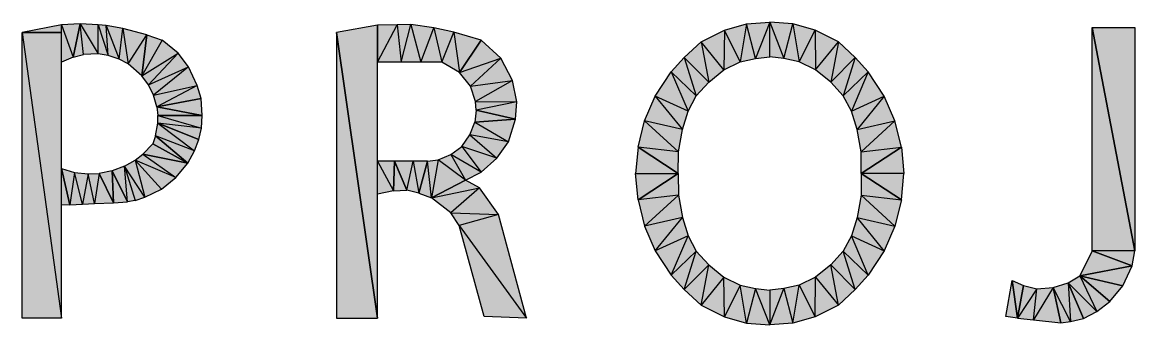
# Model space of a CAD drawing. Extents: x 0 to 119, y 0 to 84.
# Drawn here: x 112.363 to 113.406, y 10.733 to 11.017 of the extents above; entities that cross this region are included whole.
import ezdxf

# ---------------------------------------------------------------- set-up
doc = ezdxf.new("R2010")
doc.units = 0
doc.header["$MEASUREMENT"] = 0
doc.layers.add('35', color=255, linetype='CONTINUOUS')

msp = doc.modelspace()

# ---------------------------------------------------------------- linework, layer by layer
at = {"layer": '35', "color": 255, "linetype": 'Continuous'}
msp.add_line((113.285457, 10.740984), (113.29135, 10.774867), dxfattribs=at)
for points in [[(112.400094, 11.007624), (112.400094, 11.014564), (112.363265, 11.007624), (112.400094, 11.007624)], [(112.400094, 11.014564), (112.411117, 10.984457), (112.417433, 11.015539), (112.400094, 11.014564)], [(112.400094, 11.014564), (112.411117, 10.984457), (112.400094, 10.979635), (112.400094, 11.014564)], [(112.417433, 11.015539), (112.411117, 10.984457), (112.420744, 10.986872), (112.417433, 11.015539)], [(112.417433, 11.015539), (112.434562, 10.987343), (112.420744, 10.986872), (112.417433, 11.015539)], [(112.434562, 10.987343), (112.434562, 11.014788), (112.417433, 11.015539), (112.434562, 10.987343)], [(112.434562, 11.014788), (112.443797, 10.985889), (112.434562, 10.987343), (112.434562, 11.014788)], [(112.443797, 10.985889), (112.442093, 11.014006), (112.434562, 11.014788), (112.443797, 10.985889)], [(112.442093, 11.014006), (112.454245, 10.982406), (112.443797, 10.985889), (112.442093, 11.014006)], [(112.454245, 10.982406), (112.457666, 11.011298), (112.442093, 11.014006), (112.454245, 10.982406)], [(112.657895, 11.007624), (112.696197, 10.739511), (112.696197, 11.014447), (112.657895, 11.007624)], [(112.696197, 10.979635), (112.714738, 11.01464), (112.696197, 11.014447), (112.696197, 10.979635)], [(112.714738, 11.01464), (112.718392, 10.979635), (112.696197, 10.979635), (112.714738, 11.01464)], [(112.718392, 10.979635), (112.727527, 11.014843), (112.714738, 11.01464), (112.718392, 10.979635)], [(112.727527, 11.014843), (112.736917, 10.979635), (112.718392, 10.979635), (112.727527, 11.014843)], [(112.736917, 10.979635), (112.7491, 11.011845), (112.727527, 11.014843), (112.736917, 10.979635)], [(113.036306, 10.979964), (113.021558, 11.009831), (113.042213, 11.015528), (113.036306, 10.979964)], [(113.042213, 11.015528), (113.036306, 10.979964), (113.0508, 10.982959), (113.042213, 11.015528)], [(113.0508, 10.982959), (113.042213, 11.015528), (113.064035, 11.017117), (113.0508, 10.982959)], [(113.064035, 10.984723), (113.064035, 11.017117), (113.0508, 10.982959), (113.064035, 10.984723)], [(113.064035, 10.984723), (113.064035, 11.017117), (113.07727, 10.982959), (113.064035, 10.984723)], [(113.07727, 10.982959), (113.085857, 11.015528), (113.064035, 11.017117), (113.07727, 10.982959)], [(113.085857, 11.015528), (113.091764, 10.979964), (113.07727, 10.982959), (113.085857, 11.015528)], [(113.091764, 10.979964), (113.106512, 11.009831), (113.085857, 11.015528), (113.091764, 10.979964)], [(112.363265, 11.007624), (112.400094, 10.739511), (112.400094, 11.007624), (112.363265, 11.007624)], [(112.363265, 11.007624), (112.400094, 10.739511), (112.363265, 10.739511), (112.363265, 11.007624)], [(112.457666, 11.011298), (112.462424, 10.978141), (112.454245, 10.982406), (112.457666, 11.011298)], [(112.462424, 10.978141), (112.480219, 11.005412), (112.457666, 11.011298), (112.462424, 10.978141)], [(112.480219, 11.005412), (112.475275, 10.966833), (112.462424, 10.978141), (112.480219, 11.005412)], [(112.480219, 11.005412), (112.494376, 11.000259), (112.475275, 10.966833), (112.480219, 11.005412)], [(112.696197, 10.739511), (112.657895, 11.007624), (112.657895, 10.739511), (112.696197, 10.739511)], [(112.7491, 11.011845), (112.756596, 10.979635), (112.736917, 10.979635), (112.7491, 11.011845)], [(112.756596, 10.979635), (112.767994, 11.007953), (112.7491, 11.011845), (112.756596, 10.979635)], [(112.767994, 11.007953), (112.77313, 10.970036), (112.756596, 10.979635), (112.767994, 11.007953)], [(112.77313, 10.970036), (112.793425, 11.000259), (112.767994, 11.007953), (112.77313, 10.970036)], [(113.021165, 10.972596), (112.999666, 10.998786), (113.021558, 11.009831), (113.021165, 10.972596)], [(113.021558, 11.009831), (113.021165, 10.972596), (113.036306, 10.979964), (113.021558, 11.009831)], [(113.106512, 11.009831), (113.106905, 10.972596), (113.091764, 10.979964), (113.106512, 11.009831)], [(113.106905, 10.972596), (113.128404, 10.998786), (113.106512, 11.009831), (113.106905, 10.972596)], [(113.36648, 11.012044), (113.406255, 10.802857), (113.36648, 10.802857), (113.36648, 11.012044)], [(113.36648, 11.012044), (113.406255, 11.012044), (113.406255, 10.802857), (113.36648, 11.012044)], [(112.475275, 10.966833), (112.509386, 10.988172), (112.494376, 11.000259), (112.475275, 10.966833)], [(112.77313, 10.970036), (112.81198, 10.983449), (112.793425, 11.000259), (112.77313, 10.970036)], [(113.006827, 10.960991), (112.983797, 10.984173), (112.999666, 10.998786), (113.006827, 10.960991)], [(112.999666, 10.998786), (113.006827, 10.960991), (113.021165, 10.972596), (112.999666, 10.998786)], [(113.128404, 10.998786), (113.121243, 10.960991), (113.106905, 10.972596), (113.128404, 10.998786)], [(113.121243, 10.960991), (113.144273, 10.984173), (113.128404, 10.998786), (113.121243, 10.960991)], [(112.509386, 10.988172), (112.481498, 10.958562), (112.475275, 10.966833), (112.509386, 10.988172)], [(112.481498, 10.958562), (112.519217, 10.975189), (112.509386, 10.988172), (112.481498, 10.958562)], [(112.81198, 10.983449), (112.783381, 10.957277), (112.77313, 10.970036), (112.81198, 10.983449)], [(112.783381, 10.957277), (112.822798, 10.962418), (112.81198, 10.983449), (112.783381, 10.957277)], [(112.995056, 10.948213), (112.97164, 10.970449), (112.983797, 10.984173), (112.995056, 10.948213)], [(112.983797, 10.984173), (112.995056, 10.948213), (113.006827, 10.960991), (112.983797, 10.984173)], [(113.144273, 10.984173), (113.133014, 10.948213), (113.121243, 10.960991), (113.144273, 10.984173)], [(113.133014, 10.948213), (113.15643, 10.970449), (113.144273, 10.984173), (113.133014, 10.948213)], [(112.519217, 10.975189), (112.486353, 10.948788), (112.481498, 10.958562), (112.519217, 10.975189)], [(112.486353, 10.948788), (112.527347, 10.957858), (112.519217, 10.975189), (112.486353, 10.948788)], [(112.822798, 10.962418), (112.788261, 10.942629), (112.783381, 10.957277), (112.822798, 10.962418)], [(112.788261, 10.942629), (112.826831, 10.942377), (112.822798, 10.962418), (112.788261, 10.942629)], [(112.987484, 10.93369), (112.956726, 10.947676), (112.97164, 10.970449), (112.987484, 10.93369)], [(112.97164, 10.970449), (112.987484, 10.93369), (112.995056, 10.948213), (112.97164, 10.970449)], [(113.15643, 10.970449), (113.140586, 10.93369), (113.133014, 10.948213), (113.15643, 10.970449)], [(113.140586, 10.93369), (113.171344, 10.947676), (113.15643, 10.970449), (113.140586, 10.93369)], [(112.527347, 10.957858), (112.489481, 10.937848), (112.486353, 10.948788), (112.527347, 10.957858)], [(112.489481, 10.937848), (112.531116, 10.945505), (112.527347, 10.957858), (112.489481, 10.937848)], [(112.489481, 10.937848), (112.532086, 10.929699), (112.531116, 10.945505), (112.489481, 10.937848)], [(112.826831, 10.942377), (112.788972, 10.934511), (112.788261, 10.942629), (112.826831, 10.942377)], [(112.788972, 10.934511), (112.825795, 10.926234), (112.826831, 10.942377), (112.788972, 10.934511)], [(112.982149, 10.916399), (112.946719, 10.924562), (112.956726, 10.947676), (112.982149, 10.916399)], [(112.956726, 10.947676), (112.982149, 10.916399), (112.987484, 10.93369), (112.956726, 10.947676)], [(113.171344, 10.947676), (113.145921, 10.916399), (113.140586, 10.93369), (113.171344, 10.947676)], [(113.145921, 10.916399), (113.181351, 10.924562), (113.171344, 10.947676), (113.145921, 10.916399)], [(112.489481, 10.937848), (112.490427, 10.929699), (112.532086, 10.929699), (112.489481, 10.937848)], [(112.788972, 10.934511), (112.787586, 10.923401), (112.825795, 10.926234), (112.788972, 10.934511)], [(112.5247, 10.896361), (112.488221, 10.910586), (112.490286, 10.922517), (112.5247, 10.896361)], [(112.531245, 10.917706), (112.490286, 10.922517), (112.490427, 10.929699), (112.531245, 10.917706)], [(112.490286, 10.922517), (112.528755, 10.907211), (112.531245, 10.917706), (112.490286, 10.922517)], [(112.490286, 10.922517), (112.5247, 10.896361), (112.528755, 10.907211), (112.490286, 10.922517)], [(112.490427, 10.929699), (112.531245, 10.917706), (112.532086, 10.929699), (112.490427, 10.929699)], [(112.819024, 10.904901), (112.782901, 10.911396), (112.787586, 10.923401), (112.819024, 10.904901)], [(112.787586, 10.923401), (112.819024, 10.904901), (112.825795, 10.926234), (112.787586, 10.923401)], [(112.978371, 10.895702), (112.940595, 10.899857), (112.946719, 10.924562), (112.978371, 10.895702)], [(112.946719, 10.924562), (112.978371, 10.895702), (112.982149, 10.916399), (112.946719, 10.924562)], [(113.181351, 10.924562), (113.149699, 10.895702), (113.145921, 10.916399), (113.181351, 10.924562)], [(113.149699, 10.895702), (113.187475, 10.899857), (113.181351, 10.924562), (113.149699, 10.895702)], [(112.485537, 10.903031), (112.518439, 10.884906), (112.488221, 10.910586), (112.485537, 10.903031)], [(112.488221, 10.910586), (112.518439, 10.884906), (112.5247, 10.896361), (112.488221, 10.910586)], [(112.808071, 10.889485), (112.77535, 10.900716), (112.782901, 10.911396), (112.808071, 10.889485)], [(112.782901, 10.911396), (112.808071, 10.889485), (112.819024, 10.904901), (112.782901, 10.911396)], [(112.485537, 10.903031), (112.476385, 10.893515), (112.518439, 10.884906), (112.485537, 10.903031)], [(112.793513, 10.876591), (112.76509, 10.892951), (112.77535, 10.900716), (112.793513, 10.876591)], [(112.77535, 10.900716), (112.793513, 10.876591), (112.808071, 10.889485), (112.77535, 10.900716)], [(112.938351, 10.875252), (112.978158, 10.875252), (112.940595, 10.899857), (112.938351, 10.875252)], [(112.940595, 10.899857), (112.978158, 10.875252), (112.978371, 10.895702), (112.940595, 10.899857)], [(113.187475, 10.899857), (113.149913, 10.875252), (113.149699, 10.895702), (113.187475, 10.899857)], [(113.189719, 10.875252), (113.149913, 10.875252), (113.187475, 10.899857), (113.189719, 10.875252)], [(112.476385, 10.893515), (112.507386, 10.871493), (112.469149, 10.887815), (112.476385, 10.893515)], [(112.476385, 10.893515), (112.507386, 10.871493), (112.518439, 10.884906), (112.476385, 10.893515)], [(112.778694, 10.869148), (112.753319, 10.888071), (112.76509, 10.892951), (112.778694, 10.869148)], [(112.76509, 10.892951), (112.778694, 10.869148), (112.793513, 10.876591), (112.76509, 10.892951)], [(112.407907, 10.84595), (112.400094, 10.87992), (112.412348, 10.876318), (112.407907, 10.84595)], [(112.400094, 10.87992), (112.407907, 10.84595), (112.400094, 10.845578), (112.400094, 10.87992)], [(112.459221, 10.882176), (112.44767, 10.877643), (112.461966, 10.848524), (112.459221, 10.882176)], [(112.478287, 10.853095), (112.459221, 10.882176), (112.469149, 10.887815), (112.478287, 10.853095)], [(112.459221, 10.882176), (112.469107, 10.849944), (112.478287, 10.853095), (112.459221, 10.882176)], [(112.461966, 10.848524), (112.459221, 10.882176), (112.469107, 10.849944), (112.461966, 10.848524)], [(112.469149, 10.887815), (112.493913, 10.86067), (112.507386, 10.871493), (112.469149, 10.887815)], [(112.469149, 10.887815), (112.478287, 10.853095), (112.493913, 10.86067), (112.469149, 10.887815)], [(112.696197, 10.886826), (112.711166, 10.858923), (112.696197, 10.85589), (112.696197, 10.886826)], [(112.711166, 10.858923), (112.712181, 10.886826), (112.696197, 10.886826), (112.711166, 10.858923)], [(112.712181, 10.886826), (112.711166, 10.858923), (112.723752, 10.859532), (112.712181, 10.886826)], [(112.723752, 10.859532), (112.729842, 10.886826), (112.712181, 10.886826), (112.723752, 10.859532)], [(112.729842, 10.886826), (112.73512, 10.856893), (112.723752, 10.859532), (112.729842, 10.886826)], [(112.73512, 10.856893), (112.743338, 10.886826), (112.729842, 10.886826), (112.73512, 10.856893)], [(112.743338, 10.886826), (112.73512, 10.856893), (112.746891, 10.852527), (112.743338, 10.886826)], [(112.753319, 10.888071), (112.746891, 10.852527), (112.743338, 10.886826), (112.753319, 10.888071)], [(112.753319, 10.888071), (112.746891, 10.852527), (112.778694, 10.869148), (112.753319, 10.888071)], [(112.412348, 10.876318), (112.407907, 10.84595), (112.419638, 10.846509), (112.412348, 10.876318)], [(112.419638, 10.846509), (112.412348, 10.876318), (112.425197, 10.874993), (112.419638, 10.846509)], [(112.425197, 10.874993), (112.419638, 10.846509), (112.43103, 10.847051), (112.425197, 10.874993)], [(112.43103, 10.847051), (112.425197, 10.874993), (112.435517, 10.875306), (112.43103, 10.847051)], [(112.435517, 10.875306), (112.43103, 10.847051), (112.448803, 10.847897), (112.435517, 10.875306)], [(112.44767, 10.877643), (112.435517, 10.875306), (112.448803, 10.847897), (112.44767, 10.877643)], [(112.44767, 10.877643), (112.448803, 10.847897), (112.461966, 10.848524), (112.44767, 10.877643)], [(112.746891, 10.852527), (112.791952, 10.861783), (112.778694, 10.869148), (112.746891, 10.852527)], [(112.938351, 10.875252), (112.978158, 10.875252), (112.940595, 10.850648), (112.938351, 10.875252)], [(112.940595, 10.850648), (112.978158, 10.875252), (112.978371, 10.854803), (112.940595, 10.850648)], [(113.187475, 10.850648), (113.149913, 10.875252), (113.149699, 10.854803), (113.187475, 10.850648)], [(113.189719, 10.875252), (113.149913, 10.875252), (113.187475, 10.850648), (113.189719, 10.875252)], [(112.791952, 10.861783), (112.76521, 10.838402), (112.746891, 10.852527), (112.791952, 10.861783)], [(112.76521, 10.838402), (112.80963, 10.836739), (112.791952, 10.861783), (112.76521, 10.838402)], [(112.978371, 10.854803), (112.940595, 10.850648), (112.946719, 10.825943), (112.978371, 10.854803)], [(112.946719, 10.825943), (112.978371, 10.854803), (112.982149, 10.834106), (112.946719, 10.825943)], [(113.181351, 10.825943), (113.149699, 10.854803), (113.145921, 10.834106), (113.181351, 10.825943)], [(113.149699, 10.854803), (113.187475, 10.850648), (113.181351, 10.825943), (113.149699, 10.854803)], [(112.80963, 10.836739), (112.772801, 10.826427), (112.76521, 10.838402), (112.80963, 10.836739)], [(112.836146, 10.739511), (112.80963, 10.836739), (112.772801, 10.826427), (112.836146, 10.739511)], [(112.772801, 10.826427), (112.836146, 10.739511), (112.796371, 10.740984), (112.772801, 10.826427)], [(112.982149, 10.834106), (112.946719, 10.825943), (112.956726, 10.802829), (112.982149, 10.834106)], [(112.956726, 10.802829), (112.982149, 10.834106), (112.987484, 10.816815), (112.956726, 10.802829)], [(113.171344, 10.802829), (113.145921, 10.834106), (113.140586, 10.816815), (113.171344, 10.802829)], [(113.145921, 10.834106), (113.181351, 10.825943), (113.171344, 10.802829), (113.145921, 10.834106)], [(112.987484, 10.816815), (112.956726, 10.802829), (112.97164, 10.780056), (112.987484, 10.816815)], [(112.97164, 10.780056), (112.987484, 10.816815), (112.995056, 10.802292), (112.97164, 10.780056)], [(113.15643, 10.780056), (113.140586, 10.816815), (113.133014, 10.802292), (113.15643, 10.780056)], [(113.140586, 10.816815), (113.171344, 10.802829), (113.15643, 10.780056), (113.140586, 10.816815)], [(112.995056, 10.802292), (112.97164, 10.780056), (112.983797, 10.766332), (112.995056, 10.802292)], [(112.983797, 10.766332), (112.995056, 10.802292), (113.006827, 10.789514), (112.983797, 10.766332)], [(113.144273, 10.766332), (113.133014, 10.802292), (113.121243, 10.789514), (113.144273, 10.766332)], [(113.133014, 10.802292), (113.15643, 10.780056), (113.144273, 10.766332), (113.133014, 10.802292)], [(113.36648, 10.802857), (113.354695, 10.779286), (113.403763, 10.788803), (113.36648, 10.802857)], [(113.36648, 10.802857), (113.403763, 10.788803), (113.406255, 10.802857), (113.36648, 10.802857)], [(113.006827, 10.789514), (112.983797, 10.766332), (112.999666, 10.751719), (113.006827, 10.789514)], [(112.999666, 10.751719), (113.006827, 10.789514), (113.021165, 10.777909), (112.999666, 10.751719)], [(113.128404, 10.751719), (113.121243, 10.789514), (113.106905, 10.777909), (113.128404, 10.751719)], [(113.121243, 10.789514), (113.144273, 10.766332), (113.128404, 10.751719), (113.121243, 10.789514)], [(113.354695, 10.779286), (113.394956, 10.769769), (113.403763, 10.788803), (113.354695, 10.779286)], [(113.021165, 10.777909), (112.999666, 10.751719), (113.021558, 10.740674), (113.021165, 10.777909)], [(113.021558, 10.740674), (113.021165, 10.777909), (113.036306, 10.770541), (113.021558, 10.740674)], [(113.106512, 10.740674), (113.106905, 10.777909), (113.091764, 10.770541), (113.106512, 10.740674)], [(113.106905, 10.777909), (113.128404, 10.751719), (113.106512, 10.740674), (113.106905, 10.777909)], [(113.29135, 10.774867), (113.296479, 10.739725), (113.285457, 10.740984), (113.29135, 10.774867)], [(113.29135, 10.774867), (113.30182, 10.770266), (113.296479, 10.739725), (113.29135, 10.774867)], [(113.370716, 10.745725), (113.343692, 10.772623), (113.354695, 10.779286), (113.370716, 10.745725)], [(113.354695, 10.779286), (113.382817, 10.755052), (113.394956, 10.769769), (113.354695, 10.779286)], [(113.354695, 10.779286), (113.370716, 10.745725), (113.382817, 10.755052), (113.354695, 10.779286)], [(113.036306, 10.770541), (113.021558, 10.740674), (113.042213, 10.734977), (113.036306, 10.770541)], [(113.042213, 10.734977), (113.036306, 10.770541), (113.0508, 10.767546), (113.042213, 10.734977)], [(113.0508, 10.767546), (113.042213, 10.734977), (113.064035, 10.733388), (113.0508, 10.767546)], [(113.064035, 10.765782), (113.064035, 10.733388), (113.0508, 10.767546), (113.064035, 10.765782)], [(113.064035, 10.765782), (113.064035, 10.733388), (113.07727, 10.767546), (113.064035, 10.765782)], [(113.07727, 10.767546), (113.085857, 10.734977), (113.064035, 10.733388), (113.07727, 10.767546)], [(113.085857, 10.734977), (113.091764, 10.770541), (113.07727, 10.767546), (113.085857, 10.734977)], [(113.091764, 10.770541), (113.106512, 10.740674), (113.085857, 10.734977), (113.091764, 10.770541)], [(113.296479, 10.739725), (113.30182, 10.770266), (113.314576, 10.767216), (113.296479, 10.739725)], [(113.314576, 10.767216), (113.296479, 10.739725), (113.311237, 10.738038), (113.314576, 10.767216)], [(113.329827, 10.768186), (113.311237, 10.738038), (113.337017, 10.735092), (113.329827, 10.768186)], [(113.311237, 10.738038), (113.314576, 10.767216), (113.329827, 10.768186), (113.311237, 10.738038)], [(113.34591, 10.736435), (113.329827, 10.768186), (113.343692, 10.772623), (113.34591, 10.736435)], [(113.329827, 10.768186), (113.337017, 10.735092), (113.34591, 10.736435), (113.329827, 10.768186)], [(113.343692, 10.772623), (113.358112, 10.739208), (113.370716, 10.745725), (113.343692, 10.772623)], [(113.343692, 10.772623), (113.34591, 10.736435), (113.358112, 10.739208), (113.343692, 10.772623)]]:
    msp.add_lwpolyline(points, dxfattribs=at)
for points in [[(112.400094, 11.007624), (112.400094, 11.014564), (112.363265, 11.007624)], [(112.400094, 11.014564), (112.411117, 10.984457), (112.417433, 11.015539)], [(112.400094, 11.014564), (112.417433, 11.015539), (112.400094, 11.014564)], [(112.400094, 11.014564), (112.411117, 10.984457), (112.400094, 10.979635)], [(112.400094, 11.014564), (112.400094, 10.979635), (112.400094, 11.014564)], [(112.417433, 11.015539), (112.411117, 10.984457), (112.420744, 10.986872)], [(112.417433, 11.015539), (112.434562, 10.987343), (112.420744, 10.986872)], [(112.417433, 11.015539), (112.420744, 10.986872), (112.417433, 11.015539)], [(112.434562, 10.987343), (112.434562, 11.014788), (112.417433, 11.015539)], [(112.434562, 10.987343), (112.417433, 11.015539), (112.434562, 10.987343)], [(112.417433, 11.015539), (112.420744, 10.986872), (112.417433, 11.015539)], [(112.434562, 11.014788), (112.443797, 10.985889), (112.434562, 10.987343)], [(112.434562, 11.014788), (112.434562, 10.987343), (112.434562, 11.014788)], [(112.443797, 10.985889), (112.442093, 11.014006), (112.434562, 11.014788)], [(112.443797, 10.985889), (112.434562, 11.014788), (112.443797, 10.985889)], [(112.442093, 11.014006), (112.454245, 10.982406), (112.443797, 10.985889)], [(112.442093, 11.014006), (112.443797, 10.985889), (112.442093, 11.014006)], [(112.454245, 10.982406), (112.457666, 11.011298), (112.442093, 11.014006)], [(112.454245, 10.982406), (112.442093, 11.014006), (112.454245, 10.982406)], [(112.657895, 11.007624), (112.696197, 10.739511), (112.696197, 11.014447)], [(112.657895, 11.007624), (112.696197, 11.014447), (112.657895, 11.007624)], [(112.696197, 10.979635), (112.714738, 11.01464), (112.696197, 11.014447)], [(112.714738, 11.01464), (112.718392, 10.979635), (112.696197, 10.979635)], [(112.714738, 11.01464), (112.696197, 10.979635), (112.714738, 11.01464)], [(112.696197, 10.979635), (112.696197, 11.014447), (112.696197, 10.979635)], [(112.718392, 10.979635), (112.727527, 11.014843), (112.714738, 11.01464)], [(112.718392, 10.979635), (112.714738, 11.01464), (112.718392, 10.979635)], [(112.727527, 11.014843), (112.736917, 10.979635), (112.718392, 10.979635)], [(112.727527, 11.014843), (112.718392, 10.979635), (112.727527, 11.014843)], [(112.736917, 10.979635), (112.7491, 11.011845), (112.727527, 11.014843)], [(112.736917, 10.979635), (112.727527, 11.014843), (112.736917, 10.979635)], [(113.036306, 10.979964), (113.021558, 11.009831), (113.042213, 11.015528)], [(113.042213, 11.015528), (113.036306, 10.979964), (113.0508, 10.982959)], [(113.036306, 10.979964), (113.042213, 11.015528), (113.036306, 10.979964)], [(113.0508, 10.982959), (113.042213, 11.015528), (113.064035, 11.017117)], [(113.042213, 11.015528), (113.0508, 10.982959), (113.042213, 11.015528)], [(113.064035, 10.984723), (113.064035, 11.017117), (113.0508, 10.982959)], [(113.0508, 10.982959), (113.064035, 11.017117), (113.0508, 10.982959)], [(113.064035, 10.984723), (113.064035, 11.017117), (113.07727, 10.982959)], [(113.07727, 10.982959), (113.085857, 11.015528), (113.064035, 11.017117)], [(113.07727, 10.982959), (113.064035, 11.017117), (113.07727, 10.982959)], [(113.085857, 11.015528), (113.091764, 10.979964), (113.07727, 10.982959)], [(113.085857, 11.015528), (113.07727, 10.982959), (113.085857, 11.015528)], [(113.091764, 10.979964), (113.106512, 11.009831), (113.085857, 11.015528)], [(113.091764, 10.979964), (113.085857, 11.015528), (113.091764, 10.979964)], [(112.400094, 11.007624), (112.363265, 11.007624), (112.400094, 11.007624)], [(112.363265, 11.007624), (112.400094, 10.739511), (112.400094, 11.007624)], [(112.363265, 11.007624), (112.400094, 11.007624), (112.363265, 11.007624)], [(112.363265, 11.007624), (112.400094, 10.739511), (112.363265, 10.739511)], [(112.363265, 11.007624), (112.363265, 10.739511), (112.363265, 11.007624)], [(112.457666, 11.011298), (112.462424, 10.978141), (112.454245, 10.982406)], [(112.457666, 11.011298), (112.454245, 10.982406), (112.457666, 11.011298)], [(112.462424, 10.978141), (112.480219, 11.005412), (112.457666, 11.011298)], [(112.462424, 10.978141), (112.457666, 11.011298), (112.462424, 10.978141)], [(112.480219, 11.005412), (112.475275, 10.966833), (112.462424, 10.978141)], [(112.480219, 11.005412), (112.462424, 10.978141), (112.480219, 11.005412)], [(112.480219, 11.005412), (112.494376, 11.000259), (112.475275, 10.966833)], [(112.480219, 11.005412), (112.475275, 10.966833), (112.480219, 11.005412)], [(112.696197, 10.739511), (112.657895, 11.007624), (112.657895, 10.739511)], [(112.7491, 11.011845), (112.756596, 10.979635), (112.736917, 10.979635)], [(112.7491, 11.011845), (112.736917, 10.979635), (112.7491, 11.011845)], [(112.756596, 10.979635), (112.767994, 11.007953), (112.7491, 11.011845)], [(112.756596, 10.979635), (112.7491, 11.011845), (112.756596, 10.979635)], [(112.767994, 11.007953), (112.77313, 10.970036), (112.756596, 10.979635)], [(112.767994, 11.007953), (112.756596, 10.979635), (112.767994, 11.007953)], [(112.77313, 10.970036), (112.793425, 11.000259), (112.767994, 11.007953)], [(112.77313, 10.970036), (112.767994, 11.007953), (112.77313, 10.970036)], [(113.021165, 10.972596), (112.999666, 10.998786), (113.021558, 11.009831)], [(113.021558, 11.009831), (113.021165, 10.972596), (113.036306, 10.979964)], [(113.021165, 10.972596), (113.021558, 11.009831), (113.021165, 10.972596)], [(113.021558, 11.009831), (113.036306, 10.979964), (113.021558, 11.009831)], [(113.106512, 11.009831), (113.106905, 10.972596), (113.091764, 10.979964)], [(113.106512, 11.009831), (113.091764, 10.979964), (113.106512, 11.009831)], [(113.106905, 10.972596), (113.128404, 10.998786), (113.106512, 11.009831)], [(113.106905, 10.972596), (113.106512, 11.009831), (113.106905, 10.972596)], [(113.36648, 11.012044), (113.406255, 10.802857), (113.36648, 10.802857)], [(113.36648, 11.012044), (113.36648, 10.802857), (113.36648, 11.012044)], [(113.36648, 11.012044), (113.406255, 11.012044), (113.406255, 10.802857)], [(113.36648, 11.012044), (113.406255, 10.802857), (113.36648, 11.012044)], [(112.475275, 10.966833), (112.509386, 10.988172), (112.494376, 11.000259)], [(112.475275, 10.966833), (112.494376, 11.000259), (112.475275, 10.966833)], [(112.77313, 10.970036), (112.81198, 10.983449), (112.793425, 11.000259)], [(112.77313, 10.970036), (112.793425, 11.000259), (112.77313, 10.970036)], [(113.006827, 10.960991), (112.983797, 10.984173), (112.999666, 10.998786)], [(112.999666, 10.998786), (113.006827, 10.960991), (113.021165, 10.972596)], [(112.999666, 10.998786), (113.021165, 10.972596), (112.999666, 10.998786)], [(113.006827, 10.960991), (112.999666, 10.998786), (113.006827, 10.960991)], [(113.128404, 10.998786), (113.121243, 10.960991), (113.106905, 10.972596)], [(113.128404, 10.998786), (113.106905, 10.972596), (113.128404, 10.998786)], [(113.121243, 10.960991), (113.144273, 10.984173), (113.128404, 10.998786)], [(113.121243, 10.960991), (113.128404, 10.998786), (113.121243, 10.960991)], [(112.509386, 10.988172), (112.481498, 10.958562), (112.475275, 10.966833)], [(112.509386, 10.988172), (112.475275, 10.966833), (112.509386, 10.988172)], [(112.481498, 10.958562), (112.519217, 10.975189), (112.509386, 10.988172)], [(112.481498, 10.958562), (112.509386, 10.988172), (112.481498, 10.958562)], [(112.81198, 10.983449), (112.783381, 10.957277), (112.77313, 10.970036)], [(112.81198, 10.983449), (112.77313, 10.970036), (112.81198, 10.983449)], [(112.783381, 10.957277), (112.822798, 10.962418), (112.81198, 10.983449)], [(112.783381, 10.957277), (112.81198, 10.983449), (112.783381, 10.957277)], [(112.995056, 10.948213), (112.97164, 10.970449), (112.983797, 10.984173)], [(112.983797, 10.984173), (112.995056, 10.948213), (113.006827, 10.960991)], [(112.983797, 10.984173), (113.006827, 10.960991), (112.983797, 10.984173)], [(112.995056, 10.948213), (112.983797, 10.984173), (112.995056, 10.948213)], [(113.064035, 10.984723), (113.0508, 10.982959), (113.064035, 10.984723)], [(113.064035, 10.984723), (113.07727, 10.982959), (113.064035, 10.984723)], [(113.144273, 10.984173), (113.133014, 10.948213), (113.121243, 10.960991)], [(113.144273, 10.984173), (113.121243, 10.960991), (113.144273, 10.984173)], [(113.133014, 10.948213), (113.15643, 10.970449), (113.144273, 10.984173)], [(113.133014, 10.948213), (113.144273, 10.984173), (113.133014, 10.948213)], [(112.519217, 10.975189), (112.486353, 10.948788), (112.481498, 10.958562)], [(112.519217, 10.975189), (112.481498, 10.958562), (112.519217, 10.975189)], [(112.486353, 10.948788), (112.527347, 10.957858), (112.519217, 10.975189)], [(112.486353, 10.948788), (112.519217, 10.975189), (112.486353, 10.948788)], [(112.822798, 10.962418), (112.788261, 10.942629), (112.783381, 10.957277)], [(112.822798, 10.962418), (112.783381, 10.957277), (112.822798, 10.962418)], [(112.788261, 10.942629), (112.826831, 10.942377), (112.822798, 10.962418)], [(112.788261, 10.942629), (112.822798, 10.962418), (112.788261, 10.942629)], [(112.987484, 10.93369), (112.956726, 10.947676), (112.97164, 10.970449)], [(112.97164, 10.970449), (112.987484, 10.93369), (112.995056, 10.948213)], [(112.97164, 10.970449), (112.995056, 10.948213), (112.97164, 10.970449)], [(112.987484, 10.93369), (112.97164, 10.970449), (112.987484, 10.93369)], [(113.15643, 10.970449), (113.140586, 10.93369), (113.133014, 10.948213)], [(113.15643, 10.970449), (113.133014, 10.948213), (113.15643, 10.970449)], [(113.140586, 10.93369), (113.171344, 10.947676), (113.15643, 10.970449)], [(113.140586, 10.93369), (113.15643, 10.970449), (113.140586, 10.93369)], [(112.527347, 10.957858), (112.489481, 10.937848), (112.486353, 10.948788)], [(112.527347, 10.957858), (112.486353, 10.948788), (112.527347, 10.957858)], [(112.489481, 10.937848), (112.531116, 10.945505), (112.527347, 10.957858)], [(112.489481, 10.937848), (112.527347, 10.957858), (112.489481, 10.937848)], [(112.489481, 10.937848), (112.532086, 10.929699), (112.531116, 10.945505)], [(112.489481, 10.937848), (112.531116, 10.945505), (112.489481, 10.937848)], [(112.826831, 10.942377), (112.788972, 10.934511), (112.788261, 10.942629)], [(112.826831, 10.942377), (112.788261, 10.942629), (112.826831, 10.942377)], [(112.788972, 10.934511), (112.825795, 10.926234), (112.826831, 10.942377)], [(112.788972, 10.934511), (112.826831, 10.942377), (112.788972, 10.934511)], [(112.982149, 10.916399), (112.946719, 10.924562), (112.956726, 10.947676)], [(112.956726, 10.947676), (112.982149, 10.916399), (112.987484, 10.93369)], [(112.956726, 10.947676), (112.987484, 10.93369), (112.956726, 10.947676)], [(112.982149, 10.916399), (112.956726, 10.947676), (112.982149, 10.916399)], [(113.171344, 10.947676), (113.145921, 10.916399), (113.140586, 10.93369)], [(113.171344, 10.947676), (113.140586, 10.93369), (113.171344, 10.947676)], [(113.145921, 10.916399), (113.181351, 10.924562), (113.171344, 10.947676)], [(113.145921, 10.916399), (113.171344, 10.947676), (113.145921, 10.916399)], [(112.489481, 10.937848), (112.490427, 10.929699), (112.532086, 10.929699)], [(112.489481, 10.937848), (112.532086, 10.929699), (112.489481, 10.937848)], [(112.788972, 10.934511), (112.787586, 10.923401), (112.825795, 10.926234)], [(112.788972, 10.934511), (112.825795, 10.926234), (112.788972, 10.934511)], [(112.5247, 10.896361), (112.488221, 10.910586), (112.490286, 10.922517)], [(112.531245, 10.917706), (112.490286, 10.922517), (112.490427, 10.929699)], [(112.490286, 10.922517), (112.528755, 10.907211), (112.531245, 10.917706)], [(112.490286, 10.922517), (112.531245, 10.917706), (112.490286, 10.922517)], [(112.490286, 10.922517), (112.5247, 10.896361), (112.528755, 10.907211)], [(112.490286, 10.922517), (112.528755, 10.907211), (112.490286, 10.922517)], [(112.5247, 10.896361), (112.490286, 10.922517), (112.5247, 10.896361)], [(112.490427, 10.929699), (112.531245, 10.917706), (112.532086, 10.929699)], [(112.490427, 10.929699), (112.532086, 10.929699), (112.490427, 10.929699)], [(112.531245, 10.917706), (112.490427, 10.929699), (112.531245, 10.917706)], [(112.819024, 10.904901), (112.782901, 10.911396), (112.787586, 10.923401)], [(112.787586, 10.923401), (112.819024, 10.904901), (112.825795, 10.926234)], [(112.787586, 10.923401), (112.825795, 10.926234), (112.787586, 10.923401)], [(112.819024, 10.904901), (112.787586, 10.923401), (112.819024, 10.904901)], [(112.978371, 10.895702), (112.940595, 10.899857), (112.946719, 10.924562)], [(112.946719, 10.924562), (112.978371, 10.895702), (112.982149, 10.916399)], [(112.946719, 10.924562), (112.982149, 10.916399), (112.946719, 10.924562)], [(112.978371, 10.895702), (112.946719, 10.924562), (112.978371, 10.895702)], [(113.181351, 10.924562), (113.149699, 10.895702), (113.145921, 10.916399)], [(113.181351, 10.924562), (113.145921, 10.916399), (113.181351, 10.924562)], [(113.149699, 10.895702), (113.187475, 10.899857), (113.181351, 10.924562)], [(113.149699, 10.895702), (113.181351, 10.924562), (113.149699, 10.895702)], [(112.485537, 10.903031), (112.518439, 10.884906), (112.488221, 10.910586)], [(112.485537, 10.903031), (112.488221, 10.910586), (112.485537, 10.903031)], [(112.488221, 10.910586), (112.518439, 10.884906), (112.5247, 10.896361)], [(112.488221, 10.910586), (112.5247, 10.896361), (112.488221, 10.910586)], [(112.808071, 10.889485), (112.77535, 10.900716), (112.782901, 10.911396)], [(112.782901, 10.911396), (112.808071, 10.889485), (112.819024, 10.904901)], [(112.782901, 10.911396), (112.819024, 10.904901), (112.782901, 10.911396)], [(112.808071, 10.889485), (112.782901, 10.911396), (112.808071, 10.889485)], [(112.485537, 10.903031), (112.476385, 10.893515), (112.518439, 10.884906)], [(112.485537, 10.903031), (112.518439, 10.884906), (112.485537, 10.903031)], [(112.793513, 10.876591), (112.76509, 10.892951), (112.77535, 10.900716)], [(112.77535, 10.900716), (112.793513, 10.876591), (112.808071, 10.889485)], [(112.77535, 10.900716), (112.808071, 10.889485), (112.77535, 10.900716)], [(112.793513, 10.876591), (112.77535, 10.900716), (112.793513, 10.876591)], [(112.938351, 10.875252), (112.978158, 10.875252), (112.940595, 10.899857)], [(112.938351, 10.875252), (112.940595, 10.899857), (112.938351, 10.875252)], [(112.940595, 10.899857), (112.978158, 10.875252), (112.978371, 10.895702)], [(112.940595, 10.899857), (112.978371, 10.895702), (112.940595, 10.899857)], [(113.187475, 10.899857), (113.149913, 10.875252), (113.149699, 10.895702)], [(113.187475, 10.899857), (113.149699, 10.895702), (113.187475, 10.899857)], [(113.189719, 10.875252), (113.149913, 10.875252), (113.187475, 10.899857)], [(113.189719, 10.875252), (113.187475, 10.899857), (113.189719, 10.875252)], [(112.476385, 10.893515), (112.507386, 10.871493), (112.469149, 10.887815)], [(112.476385, 10.893515), (112.469149, 10.887815), (112.476385, 10.893515)], [(112.476385, 10.893515), (112.507386, 10.871493), (112.518439, 10.884906)], [(112.476385, 10.893515), (112.518439, 10.884906), (112.476385, 10.893515)], [(112.778694, 10.869148), (112.753319, 10.888071), (112.76509, 10.892951)], [(112.76509, 10.892951), (112.778694, 10.869148), (112.793513, 10.876591)], [(112.76509, 10.892951), (112.793513, 10.876591), (112.76509, 10.892951)], [(112.778694, 10.869148), (112.76509, 10.892951), (112.778694, 10.869148)], [(112.407907, 10.84595), (112.400094, 10.87992), (112.412348, 10.876318)], [(112.400094, 10.87992), (112.407907, 10.84595), (112.400094, 10.845578)], [(112.400094, 10.87992), (112.400094, 10.845578), (112.400094, 10.87992)], [(112.459221, 10.882176), (112.44767, 10.877643), (112.461966, 10.848524)], [(112.478287, 10.853095), (112.459221, 10.882176), (112.469149, 10.887815)], [(112.459221, 10.882176), (112.469107, 10.849944), (112.478287, 10.853095)], [(112.459221, 10.882176), (112.478287, 10.853095), (112.459221, 10.882176)], [(112.461966, 10.848524), (112.459221, 10.882176), (112.469107, 10.849944)], [(112.459221, 10.882176), (112.461966, 10.848524), (112.459221, 10.882176)], [(112.469149, 10.887815), (112.493913, 10.86067), (112.507386, 10.871493)], [(112.469149, 10.887815), (112.507386, 10.871493), (112.469149, 10.887815)], [(112.469149, 10.887815), (112.478287, 10.853095), (112.493913, 10.86067)], [(112.469149, 10.887815), (112.493913, 10.86067), (112.469149, 10.887815)], [(112.478287, 10.853095), (112.469149, 10.887815), (112.478287, 10.853095)], [(112.696197, 10.886826), (112.711166, 10.858923), (112.696197, 10.85589)], [(112.696197, 10.886826), (112.696197, 10.85589), (112.696197, 10.886826)], [(112.711166, 10.858923), (112.712181, 10.886826), (112.696197, 10.886826)], [(112.711166, 10.858923), (112.696197, 10.886826), (112.711166, 10.858923)], [(112.712181, 10.886826), (112.711166, 10.858923), (112.723752, 10.859532)], [(112.712181, 10.886826), (112.723752, 10.859532), (112.712181, 10.886826)], [(112.723752, 10.859532), (112.729842, 10.886826), (112.712181, 10.886826)], [(112.723752, 10.859532), (112.712181, 10.886826), (112.723752, 10.859532)], [(112.729842, 10.886826), (112.73512, 10.856893), (112.723752, 10.859532)], [(112.729842, 10.886826), (112.723752, 10.859532), (112.729842, 10.886826)], [(112.73512, 10.856893), (112.743338, 10.886826), (112.729842, 10.886826)], [(112.73512, 10.856893), (112.729842, 10.886826), (112.73512, 10.856893)], [(112.743338, 10.886826), (112.73512, 10.856893), (112.746891, 10.852527)], [(112.753319, 10.888071), (112.746891, 10.852527), (112.743338, 10.886826)], [(112.753319, 10.888071), (112.743338, 10.886826), (112.753319, 10.888071)], [(112.743338, 10.886826), (112.746891, 10.852527), (112.743338, 10.886826)], [(112.753319, 10.888071), (112.746891, 10.852527), (112.778694, 10.869148)], [(112.753319, 10.888071), (112.778694, 10.869148), (112.753319, 10.888071)], [(112.412348, 10.876318), (112.407907, 10.84595), (112.419638, 10.846509)], [(112.407907, 10.84595), (112.412348, 10.876318), (112.407907, 10.84595)], [(112.419638, 10.846509), (112.412348, 10.876318), (112.425197, 10.874993)], [(112.412348, 10.876318), (112.419638, 10.846509), (112.412348, 10.876318)], [(112.425197, 10.874993), (112.419638, 10.846509), (112.43103, 10.847051)], [(112.419638, 10.846509), (112.425197, 10.874993), (112.419638, 10.846509)], [(112.43103, 10.847051), (112.425197, 10.874993), (112.435517, 10.875306)], [(112.425197, 10.874993), (112.43103, 10.847051), (112.425197, 10.874993)], [(112.43103, 10.847051), (112.435517, 10.875306), (112.43103, 10.847051)], [(112.435517, 10.875306), (112.43103, 10.847051), (112.448803, 10.847897)], [(112.44767, 10.877643), (112.435517, 10.875306), (112.448803, 10.847897)], [(112.435517, 10.875306), (112.448803, 10.847897), (112.435517, 10.875306)], [(112.44767, 10.877643), (112.448803, 10.847897), (112.44767, 10.877643)], [(112.44767, 10.877643), (112.448803, 10.847897), (112.461966, 10.848524)], [(112.44767, 10.877643), (112.461966, 10.848524), (112.44767, 10.877643)], [(112.746891, 10.852527), (112.791952, 10.861783), (112.778694, 10.869148)], [(112.746891, 10.852527), (112.778694, 10.869148), (112.746891, 10.852527)], [(112.938351, 10.875252), (112.978158, 10.875252), (112.940595, 10.850648)], [(112.938351, 10.875252), (112.940595, 10.850648), (112.938351, 10.875252)], [(112.940595, 10.850648), (112.978158, 10.875252), (112.978371, 10.854803)], [(113.187475, 10.850648), (113.149913, 10.875252), (113.149699, 10.854803)], [(113.189719, 10.875252), (113.149913, 10.875252), (113.187475, 10.850648)], [(113.189719, 10.875252), (113.187475, 10.850648), (113.189719, 10.875252)], [(112.791952, 10.861783), (112.76521, 10.838402), (112.746891, 10.852527)], [(112.791952, 10.861783), (112.746891, 10.852527), (112.791952, 10.861783)], [(112.76521, 10.838402), (112.80963, 10.836739), (112.791952, 10.861783)], [(112.76521, 10.838402), (112.791952, 10.861783), (112.76521, 10.838402)], [(112.461966, 10.848524), (112.469107, 10.849944), (112.461966, 10.848524)], [(112.978371, 10.854803), (112.940595, 10.850648), (112.946719, 10.825943)], [(112.940595, 10.850648), (112.978371, 10.854803), (112.940595, 10.850648)], [(112.946719, 10.825943), (112.978371, 10.854803), (112.982149, 10.834106)], [(112.978371, 10.854803), (112.946719, 10.825943), (112.978371, 10.854803)], [(113.181351, 10.825943), (113.149699, 10.854803), (113.145921, 10.834106)], [(113.149699, 10.854803), (113.187475, 10.850648), (113.181351, 10.825943)], [(113.149699, 10.854803), (113.181351, 10.825943), (113.149699, 10.854803)], [(113.187475, 10.850648), (113.149699, 10.854803), (113.187475, 10.850648)], [(112.80963, 10.836739), (112.772801, 10.826427), (112.76521, 10.838402)], [(112.80963, 10.836739), (112.76521, 10.838402), (112.80963, 10.836739)], [(112.836146, 10.739511), (112.80963, 10.836739), (112.772801, 10.826427)], [(112.772801, 10.826427), (112.836146, 10.739511), (112.796371, 10.740984)], [(112.772801, 10.826427), (112.796371, 10.740984), (112.772801, 10.826427)], [(112.836146, 10.739511), (112.772801, 10.826427), (112.836146, 10.739511)], [(112.982149, 10.834106), (112.946719, 10.825943), (112.956726, 10.802829)], [(112.946719, 10.825943), (112.982149, 10.834106), (112.946719, 10.825943)], [(112.956726, 10.802829), (112.982149, 10.834106), (112.987484, 10.816815)], [(112.982149, 10.834106), (112.956726, 10.802829), (112.982149, 10.834106)], [(113.171344, 10.802829), (113.145921, 10.834106), (113.140586, 10.816815)], [(113.145921, 10.834106), (113.181351, 10.825943), (113.171344, 10.802829)], [(113.145921, 10.834106), (113.171344, 10.802829), (113.145921, 10.834106)], [(113.181351, 10.825943), (113.145921, 10.834106), (113.181351, 10.825943)], [(112.987484, 10.816815), (112.956726, 10.802829), (112.97164, 10.780056)], [(112.956726, 10.802829), (112.987484, 10.816815), (112.956726, 10.802829)], [(112.97164, 10.780056), (112.987484, 10.816815), (112.995056, 10.802292)], [(112.987484, 10.816815), (112.97164, 10.780056), (112.987484, 10.816815)], [(113.15643, 10.780056), (113.140586, 10.816815), (113.133014, 10.802292)], [(113.140586, 10.816815), (113.171344, 10.802829), (113.15643, 10.780056)], [(113.140586, 10.816815), (113.15643, 10.780056), (113.140586, 10.816815)], [(113.171344, 10.802829), (113.140586, 10.816815), (113.171344, 10.802829)], [(112.995056, 10.802292), (112.97164, 10.780056), (112.983797, 10.766332)], [(112.97164, 10.780056), (112.995056, 10.802292), (112.97164, 10.780056)], [(112.983797, 10.766332), (112.995056, 10.802292), (113.006827, 10.789514)], [(112.995056, 10.802292), (112.983797, 10.766332), (112.995056, 10.802292)], [(113.144273, 10.766332), (113.133014, 10.802292), (113.121243, 10.789514)], [(113.133014, 10.802292), (113.15643, 10.780056), (113.144273, 10.766332)], [(113.133014, 10.802292), (113.144273, 10.766332), (113.133014, 10.802292)], [(113.15643, 10.780056), (113.133014, 10.802292), (113.15643, 10.780056)], [(113.36648, 10.802857), (113.354695, 10.779286), (113.403763, 10.788803)], [(113.36648, 10.802857), (113.403763, 10.788803), (113.406255, 10.802857)], [(113.36648, 10.802857), (113.406255, 10.802857), (113.36648, 10.802857)], [(113.36648, 10.802857), (113.403763, 10.788803), (113.36648, 10.802857)], [(113.006827, 10.789514), (112.983797, 10.766332), (112.999666, 10.751719)], [(112.983797, 10.766332), (113.006827, 10.789514), (112.983797, 10.766332)], [(112.999666, 10.751719), (113.006827, 10.789514), (113.021165, 10.777909)], [(113.006827, 10.789514), (112.999666, 10.751719), (113.006827, 10.789514)], [(113.128404, 10.751719), (113.121243, 10.789514), (113.106905, 10.777909)], [(113.121243, 10.789514), (113.144273, 10.766332), (113.128404, 10.751719)], [(113.121243, 10.789514), (113.128404, 10.751719), (113.121243, 10.789514)], [(113.144273, 10.766332), (113.121243, 10.789514), (113.144273, 10.766332)], [(113.354695, 10.779286), (113.394956, 10.769769), (113.403763, 10.788803)], [(113.354695, 10.779286), (113.403763, 10.788803), (113.354695, 10.779286)], [(113.021165, 10.777909), (112.999666, 10.751719), (113.021558, 10.740674)], [(112.999666, 10.751719), (113.021165, 10.777909), (112.999666, 10.751719)], [(113.021558, 10.740674), (113.021165, 10.777909), (113.036306, 10.770541)], [(113.021165, 10.777909), (113.021558, 10.740674), (113.021165, 10.777909)], [(113.106512, 10.740674), (113.106905, 10.777909), (113.091764, 10.770541)], [(113.106905, 10.777909), (113.128404, 10.751719), (113.106512, 10.740674)], [(113.106905, 10.777909), (113.106512, 10.740674), (113.106905, 10.777909)], [(113.128404, 10.751719), (113.106905, 10.777909), (113.128404, 10.751719)], [(113.29135, 10.774867), (113.296479, 10.739725), (113.285457, 10.740984)], [(113.29135, 10.774867), (113.285457, 10.740984), (113.29135, 10.774867)], [(113.29135, 10.774867), (113.30182, 10.770266), (113.296479, 10.739725)], [(113.29135, 10.774867), (113.296479, 10.739725), (113.29135, 10.774867)], [(113.370716, 10.745725), (113.343692, 10.772623), (113.354695, 10.779286)], [(113.354695, 10.779286), (113.382817, 10.755052), (113.394956, 10.769769)], [(113.354695, 10.779286), (113.394956, 10.769769), (113.354695, 10.779286)], [(113.354695, 10.779286), (113.370716, 10.745725), (113.382817, 10.755052)], [(113.354695, 10.779286), (113.382817, 10.755052), (113.354695, 10.779286)], [(113.370716, 10.745725), (113.354695, 10.779286), (113.370716, 10.745725)], [(113.036306, 10.770541), (113.021558, 10.740674), (113.042213, 10.734977)], [(113.021558, 10.740674), (113.036306, 10.770541), (113.021558, 10.740674)], [(113.042213, 10.734977), (113.036306, 10.770541), (113.0508, 10.767546)], [(113.036306, 10.770541), (113.042213, 10.734977), (113.036306, 10.770541)], [(113.0508, 10.767546), (113.042213, 10.734977), (113.064035, 10.733388)], [(113.042213, 10.734977), (113.0508, 10.767546), (113.042213, 10.734977)], [(113.064035, 10.765782), (113.064035, 10.733388), (113.0508, 10.767546)], [(113.064035, 10.765782), (113.0508, 10.767546), (113.064035, 10.765782)], [(113.0508, 10.767546), (113.064035, 10.733388), (113.0508, 10.767546)], [(113.064035, 10.765782), (113.064035, 10.733388), (113.07727, 10.767546)], [(113.064035, 10.765782), (113.07727, 10.767546), (113.064035, 10.765782)], [(113.07727, 10.767546), (113.085857, 10.734977), (113.064035, 10.733388)], [(113.07727, 10.767546), (113.064035, 10.733388), (113.07727, 10.767546)], [(113.085857, 10.734977), (113.091764, 10.770541), (113.07727, 10.767546)], [(113.085857, 10.734977), (113.07727, 10.767546), (113.085857, 10.734977)], [(113.091764, 10.770541), (113.106512, 10.740674), (113.085857, 10.734977)], [(113.091764, 10.770541), (113.085857, 10.734977), (113.091764, 10.770541)], [(113.106512, 10.740674), (113.091764, 10.770541), (113.106512, 10.740674)], [(113.296479, 10.739725), (113.30182, 10.770266), (113.314576, 10.767216)], [(113.314576, 10.767216), (113.296479, 10.739725), (113.311237, 10.738038)], [(113.296479, 10.739725), (113.314576, 10.767216), (113.296479, 10.739725)], [(113.329827, 10.768186), (113.311237, 10.738038), (113.337017, 10.735092)], [(113.311237, 10.738038), (113.314576, 10.767216), (113.329827, 10.768186)], [(113.311237, 10.738038), (113.329827, 10.768186), (113.311237, 10.738038)], [(113.314576, 10.767216), (113.311237, 10.738038), (113.314576, 10.767216)], [(113.34591, 10.736435), (113.329827, 10.768186), (113.343692, 10.772623)], [(113.329827, 10.768186), (113.337017, 10.735092), (113.34591, 10.736435)], [(113.329827, 10.768186), (113.34591, 10.736435), (113.329827, 10.768186)], [(113.329827, 10.768186), (113.337017, 10.735092), (113.329827, 10.768186)], [(113.343692, 10.772623), (113.358112, 10.739208), (113.370716, 10.745725)], [(113.343692, 10.772623), (113.370716, 10.745725), (113.343692, 10.772623)], [(113.343692, 10.772623), (113.34591, 10.736435), (113.358112, 10.739208)], [(113.343692, 10.772623), (113.358112, 10.739208), (113.343692, 10.772623)], [(113.34591, 10.736435), (113.343692, 10.772623), (113.34591, 10.736435)], [(112.696197, 10.739511), (112.657895, 10.739511), (112.696197, 10.739511)]]:
    msp.add_solid(points, dxfattribs=at)

doc.saveas('drawing.dxf')
